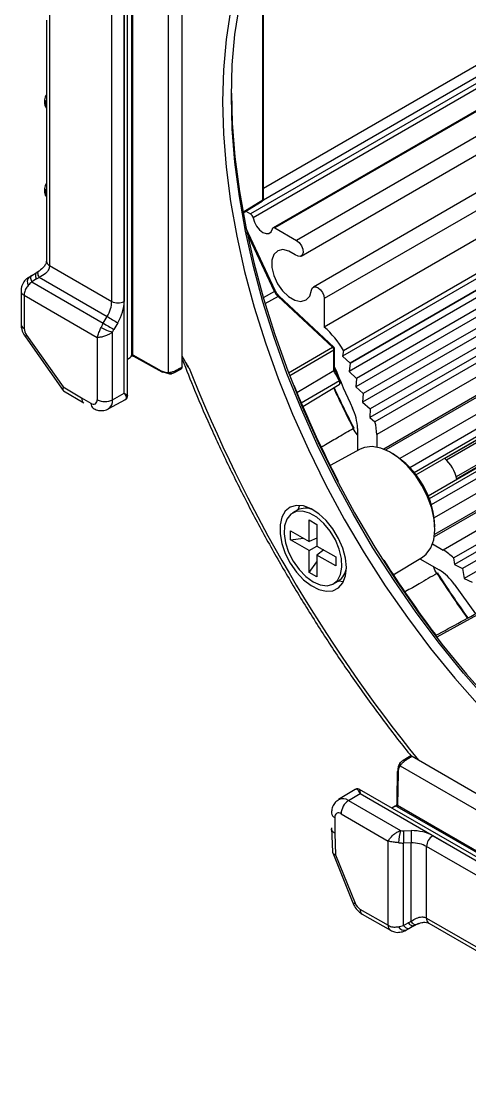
# Model space of a CAD drawing. Extents: x 7 to 135, y 1 to 99.
# Drawn here: x 79.38 to 81.86, y 69.11 to 74.91 of the extents above; entities that cross this region are included whole.
import ezdxf

# ---------------------------------------------------------------- set-up
doc = ezdxf.new("R2010")
doc.units = 0
doc.header["$MEASUREMENT"] = 0
doc.layers.add('OBJECT', color=7, linetype='CONTINUOUS')

msp = doc.modelspace()

# ---------------------------------------------------------------- linework, layer by layer
at = {"layer": 'OBJECT'}
for p, q in [((79.9931, 73.0718), (79.9931, 75.9679)), ((80.0001, 73.0715), (80.0001, 75.9682)), ((80.1963, 72.9752), (80.1963, 75.8458)), ((80.2728, 73.0071), (80.2728, 75.8514)), ((79.9705, 72.8449), (79.9705, 75.6535)), ((79.9522, 72.8603), (79.9522, 75.5883)), ((83.3621, 75.5151), (80.721, 73.9904)), ((83.4328, 75.4562), (80.65, 73.8498)), ((83.453, 75.4389), (80.6639, 73.8288)), ((83.4086, 75.4766), (80.7087, 73.918)), ((80.721, 73.934), (80.721, 75.4386)), ((80.7168, 73.9279), (80.7168, 75.4291)), ((83.5346, 75.3668), (80.7743, 73.7733)), ((83.5392, 75.3626), (80.7843, 73.7723)), ((79.5396, 75.28), (79.5396, 73.5648)), ((83.6301, 75.2777), (80.9033, 73.7036)), ((80.929, 73.617), (83.6953, 75.214)), ((79.8828, 73.3666), (79.8828, 75.0818)), ((79.9515, 75.0815), (79.9515, 73.3663)), ((83.8256, 75.0792), (80.9966, 73.4461)), ((83.8846, 75.0147), (81.0569, 73.3824)), ((79.522, 74.9189), (79.522, 74.4648)), ((83.9758, 74.9105), (81.0569, 73.2255)), ((84.0978, 74.7621), (81.1582, 73.0651)), ((81.1631, 73.0965), (84.0822, 74.7817)), ((84.1547, 74.6891), (81.1936, 72.9798)), ((84.1317, 74.7189), (81.1995, 73.0262)), ((81.1996, 73.0259), (84.1319, 74.7186)), ((84.1874, 74.6459), (81.2354, 72.9418)), ((84.2105, 74.615), (81.2305, 72.8947)), ((84.242, 74.572), (81.2726, 72.8578)), ((84.2652, 74.5397), (81.2689, 72.8099)), ((84.3189, 74.4633), (81.3086, 72.7255)), ((84.2955, 74.4969), (81.3112, 72.7741)), ((79.522, 74.429), (79.522, 73.9749)), ((84.3384, 74.4349), (81.3371, 72.7023)), ((84.3753, 74.38), (81.3465, 72.6315)), ((84.4238, 74.3059), (81.3852, 72.5517)), ((84.4291, 74.2977), (81.3965, 72.547)), ((84.4722, 74.2293), (81.4752, 72.4991)), ((84.5092, 74.1689), (81.5294, 72.4487)), ((84.5274, 74.1386), (81.5527, 72.4214)), ((81.5618, 72.4097), (84.5349, 74.126)), ((84.5365, 74.1232), (81.723, 72.499)), ((84.5421, 74.1138), (81.7315, 72.4912)), ((84.6031, 74.0078), (81.63, 72.2915)), ((84.6103, 73.9951), (81.6356, 72.2778)), ((84.5961, 74.0202), (81.7855, 72.3977)), ((84.6015, 74.0106), (81.788, 72.3864)), ((79.522, 73.939), (79.522, 73.5893)), ((80.6074, 73.8603), (80.7168, 73.9279)), ((84.6274, 73.9641), (81.6476, 72.2439)), ((80.6082, 73.8559), (80.7139, 73.9212)), ((84.6611, 73.902), (81.6641, 72.1718)), ((80.6233, 73.8652), (80.65, 73.8498)), ((84.7033, 73.8217), (81.6647, 72.0676)), ((84.6988, 73.8304), (81.6662, 72.0797)), ((80.7861, 73.4263), (80.624, 73.7737)), ((80.7843, 73.7723), (80.9033, 73.7036)), ((80.7813, 73.4224), (80.6292, 73.7481)), ((84.7432, 73.7427), (81.7144, 71.9942)), ((81.7711, 71.9507), (84.7723, 73.6832)), ((84.7871, 73.6521), (81.7769, 71.9144)), ((84.8045, 73.6151), (81.8203, 71.8923)), ((79.4266, 73.5014), (79.4794, 73.5335)), ((79.4401, 73.5094), (79.467, 73.5253)), ((79.467, 73.5253), (79.469, 73.5266)), ((79.5396, 73.5648), (79.8828, 73.3666)), ((84.8264, 73.5675), (81.8302, 71.8378)), ((79.4677, 73.4911), (79.4409, 73.4752)), ((79.4409, 73.4752), (79.8359, 73.2472)), ((79.4818, 73.5001), (79.8573, 73.2833)), ((79.3818, 73.4257), (79.3818, 73.2424)), ((80.7813, 73.4224), (80.7196, 73.3865)), ((80.7884, 73.4217), (80.7861, 73.4263)), ((79.3994, 73.4012), (79.8032, 73.1681)), ((79.3994, 73.4012), (79.3994, 73.2179)), ((80.8014, 73.3943), (80.7293, 73.3537)), ((81.1025, 73.1134), (80.8014, 73.3943)), ((81.1094, 73.1144), (80.8083, 73.3953)), ((81.0569, 73.3824), (81.0569, 73.2255)), ((79.8359, 73.2472), (79.8573, 73.2833)), ((79.9159, 73.2488), (79.8945, 73.2127)), ((79.4058, 73.1708), (79.6142, 72.8757)), ((79.4124, 73.181), (79.6144, 72.8948)), ((79.8873, 72.8241), (79.8873, 73.1984)), ((79.8032, 73.1681), (79.8032, 72.8245)), ((80.8594, 72.9718), (81.1025, 73.1134)), ((79.9705, 73.0488), (79.9851, 73.0569)), ((79.9931, 73.0718), (80.0001, 73.0715)), ((80.0001, 73.0715), (80.1565, 72.9843)), ((80.0032, 73.0646), (80.1596, 72.9774)), ((80.0034, 73.0646), (80.0032, 73.0646)), ((81.1099, 73.0974), (80.8659, 72.9552)), ((81.1099, 72.9829), (81.1099, 73.0974)), ((81.1142, 72.9878), (81.1142, 73.1034)), ((81.1631, 73.0965), (81.1582, 73.0651)), ((81.1582, 73.0651), (81.1995, 73.0262)), ((81.1996, 73.0259), (81.1936, 72.9798)), ((80.2302, 72.9747), (80.2642, 72.9934)), ((81.1099, 72.9829), (80.9059, 72.8622)), ((81.1936, 72.9798), (81.2354, 72.9418)), ((81.2354, 72.9418), (81.2305, 72.8947)), ((79.6144, 72.8948), (79.7166, 72.834)), ((80.885, 72.9063), (80.8888, 72.9041)), ((80.8888, 72.9041), (80.8864, 72.9028)), ((81.1412, 72.9287), (80.9298, 72.8055)), ((80.9381, 72.786), (81.1395, 72.908)), ((81.2305, 72.8947), (81.2726, 72.8578)), ((79.6168, 72.8733), (79.7295, 72.8063)), ((79.7166, 72.834), (79.7682, 72.8043)), ((79.8639, 72.7735), (79.9588, 72.8256)), ((79.8873, 72.8241), (79.9522, 72.8603)), ((81.2726, 72.8578), (81.2689, 72.8099)), ((79.7284, 72.8069), (79.729, 72.8066)), ((81.2689, 72.8099), (81.3112, 72.7741)), ((81.3112, 72.7741), (81.3086, 72.7255)), ((81.3086, 72.7255), (81.3371, 72.7023)), ((81.2404, 72.6658), (81.2404, 72.5433)), ((81.3465, 72.6315), (81.3465, 72.5629)), ((81.2544, 72.551), (81.0899, 72.4607)), ((81.1339, 72.375), (81.13, 72.3727)), ((80.908, 72.2145), (80.882, 72.1994)), ((80.9734, 72.1611), (81.0166, 72.1362)), ((80.9734, 72.0411), (80.9734, 72.1611)), ((81.0166, 72.1362), (81.0166, 72.0162)), ((80.8695, 72.0512), (80.8695, 72.1011)), ((80.8695, 72.1011), (80.9734, 72.0411)), ((80.8695, 72.0512), (80.9415, 72.0595)), ((80.9734, 71.9912), (80.8695, 72.0512)), ((81.0166, 72.059), (80.9734, 72.0411)), ((80.9734, 71.9912), (81.0166, 72.0161)), ((81.0166, 72.0162), (81.1205, 71.9561)), ((81.6551, 72.0285), (81.7144, 71.9942)), ((80.9734, 71.8712), (80.9734, 71.9912)), ((81.0537, 71.9947), (81.0166, 71.9663)), ((81.0166, 71.9663), (81.0166, 71.8463)), ((81.1205, 71.9063), (81.0166, 71.9663)), ((81.1205, 71.9561), (81.1205, 71.9063)), ((81.4382, 71.8574), (81.5986, 71.9546)), ((81.7711, 71.9507), (81.7769, 71.9144)), ((80.9734, 71.8712), (81.0166, 71.9295)), ((81.386, 71.9384), (81.382, 71.9361)), ((81.585, 71.9464), (81.6911, 71.8852)), ((81.7769, 71.9144), (81.8203, 71.8923)), ((81.0166, 71.8463), (80.9734, 71.8712)), ((81.8203, 71.8923), (81.8302, 71.8378)), ((81.8302, 71.8378), (81.8735, 71.8171)), ((81.108, 71.808), (81.134, 71.823)), ((81.136, 71.8242), (81.163, 71.8204)), ((81.7747, 71.8052), (81.8929, 71.6427)), ((81.6707, 71.5278), (81.668, 71.5262)), ((81.6707, 71.5278), (81.6687, 71.5253)), ((81.5263, 70.8532), (81.4931, 70.833)), ((83.9264, 69.4775), (81.5424, 70.8538)), ((81.4766, 70.8034), (83.8833, 69.4141)), ((81.4932, 70.8328), (81.496, 70.8345)), ((81.4601, 70.7705), (81.4579, 70.6175)), ((81.4645, 70.7644), (81.4619, 70.5853)), ((83.6038, 69.3147), (81.2509, 70.6731)), ((81.2283, 70.6725), (81.1357, 70.6164)), ((81.1912, 70.6114), (81.255, 70.6495)), ((81.255, 70.6495), (83.5382, 69.3314)), ((81.1912, 70.6114), (81.4782, 70.4457)), ((81.4478, 70.5801), (81.4301, 70.5696)), ((81.4619, 70.5853), (81.4586, 70.5791)), ((81.4586, 70.5791), (83.8874, 69.177)), ((81.4619, 70.5853), (83.8912, 69.1829)), ((81.1145, 70.5181), (81.1145, 70.4311)), ((81.1495, 70.5384), (81.4099, 70.388)), ((81.0967, 70.4599), (81.1026, 70.3256)), ((81.0969, 70.4556), (81.0969, 70.4505)), ((81.4942, 70.4448), (81.5362, 70.4452)), ((81.1145, 70.4311), (81.1198, 70.3125)), ((81.4099, 69.9225), (81.4099, 70.388)), ((81.6557, 70.4174), (83.1361, 69.5627)), ((81.5368, 70.3773), (81.4948, 70.3769)), ((81.4948, 69.9219), (81.4948, 70.3769)), ((81.5368, 69.9449), (81.5368, 70.3773)), ((83.102, 69.5031), (81.6216, 70.3577)), ((81.6216, 69.9622), (81.6216, 70.3577)), ((81.1033, 70.3226), (81.2139, 70.0476)), ((81.1198, 70.3125), (81.2272, 70.0456)), ((81.2541, 70.0125), (81.4096, 69.9227)), ((81.2666, 69.985), (81.422, 69.8953)), ((81.4948, 69.9219), (81.5212, 69.9368)), ((81.5097, 69.8961), (81.5614, 69.9244)), ((81.5505, 69.919), (81.524, 69.9041)), ((81.5505, 69.919), (81.5788, 69.9346)), ((81.5527, 69.9202), (81.5505, 69.919)), ((81.5637, 69.926), (81.5629, 69.9255)), ((81.6216, 69.9622), (83.102, 69.1076)), ((81.6341, 69.9347), (81.934, 69.7616))]:
    msp.add_line(p, q, dxfattribs=at)
at = {"layer": 'OBJECT', "flags": 128}
for points in [[(80.5439, 74.499), (80.5488, 74.6727), (80.5634, 74.8401), (80.5879, 75.0004), (80.6219, 75.153), (80.6654, 75.2972), (80.7183, 75.4325), (80.7802, 75.5583), (80.8509, 75.674), (80.9303, 75.7793), (81.0178, 75.8737), (81.1132, 75.9567), (81.216, 76.0281), (81.2188, 76.0298)], [(80.5391, 74.9722), (80.5147, 74.8119), (80.5, 74.6446), (80.4951, 74.4708), (80.5, 74.2914), (80.5147, 74.1071), (80.5391, 73.9186), (80.5731, 73.7267), (80.6166, 73.5323), (80.6695, 73.336), (80.7314, 73.1387), (80.8022, 72.9412), (80.8815, 72.7444), (80.969, 72.5489), (81.0644, 72.3558), (81.1672, 72.1656), (81.2771, 71.9793), (81.3936, 71.7975), (81.5162, 71.6211), (81.6444, 71.4507), (81.7777, 71.2871), (81.9155, 71.1308)], [(80.5439, 74.5157), (80.5488, 74.3509), (80.5637, 74.1643), (80.5884, 73.9736), (80.6229, 73.7793), (80.6669, 73.5825), (80.7204, 73.3838), (80.7831, 73.1841), (80.8547, 72.9843), (80.9349, 72.785), (81.0235, 72.5872), (81.1201, 72.3917), (81.2242, 72.1993), (81.3354, 72.0107), (81.4533, 71.8267), (81.5774, 71.6481), (81.7072, 71.4756), (81.8421, 71.31), (81.9816, 71.1519)], [(81.9643, 71.159), (81.8265, 71.3152), (81.6932, 71.4789), (81.565, 71.6493), (81.4424, 71.8257), (81.3259, 72.0074), (81.216, 72.1938), (81.1132, 72.3839), (81.0178, 72.5771), (80.9303, 72.7725), (80.8509, 72.9694), (80.7802, 73.1669), (80.7183, 73.3641), (80.6654, 73.5604), (80.6219, 73.7549), (80.5879, 73.9468), (80.5634, 74.1353), (80.5488, 74.3196), (80.5439, 74.499)], [(80.6639, 73.8288), (80.6707, 73.8051), (80.6829, 73.782), (80.699, 73.7623), (80.7172, 73.7482), (80.7354, 73.7413), (80.7515, 73.7424), (80.7636, 73.7514), (80.7704, 73.7673)], [(80.7704, 73.7673), (80.7711, 73.7696), (80.7722, 73.7714), (80.7736, 73.7729), (80.7754, 73.7738), (80.7774, 73.7742), (80.7795, 73.7741), (80.7819, 73.7734), (80.7843, 73.7723)], [(80.9033, 73.7036), (80.918, 73.6915), (80.9302, 73.6744), (80.9378, 73.6551), (80.9395, 73.6369), (80.9351, 73.6229), (80.9253, 73.6154), (80.9118, 73.6158), (80.8968, 73.624)], [(80.8968, 73.624), (80.8619, 73.645), (80.8285, 73.6526), (80.7999, 73.6459), (80.779, 73.6257), (80.7678, 73.594), (80.7675, 73.5538), (80.7781, 73.5093), (80.7986, 73.4648), (80.8268, 73.4248), (80.8601, 73.3932), (80.895, 73.3733), (80.9281, 73.3669), (80.9561, 73.3748), (80.9763, 73.3961), (80.9865, 73.4287)], [(79.4677, 73.4911), (79.4657, 73.4974), (79.4642, 73.5032), (79.4632, 73.5086), (79.4628, 73.5134), (79.463, 73.5175), (79.4638, 73.5209), (79.4651, 73.5236), (79.467, 73.5253)], [(79.4818, 73.5001), (79.4793, 73.5063), (79.4773, 73.5121), (79.476, 73.5174), (79.4753, 73.522), (79.4752, 73.526), (79.4758, 73.5291), (79.4771, 73.5315), (79.4782, 73.5325)], [(79.4409, 73.4752), (79.4388, 73.4815), (79.4373, 73.4874), (79.4363, 73.4927), (79.4359, 73.4975), (79.4361, 73.5016), (79.4369, 73.505), (79.4383, 73.5077), (79.4401, 73.5094)], [(80.9865, 73.4287), (80.9908, 73.4406), (80.9993, 73.4473), (81.0109, 73.4478), (81.024, 73.4421), (81.0368, 73.4308), (81.0474, 73.4157), (81.0544, 73.3987), (81.0569, 73.3824)], [(80.8083, 73.3953), (80.8078, 73.3956), (80.8066, 73.3959), (80.8051, 73.3958), (80.8033, 73.3953), (80.8014, 73.3943)], [(79.4124, 73.181), (79.4083, 73.1765), (79.4061, 73.1732), (79.4056, 73.1711), (79.4058, 73.1708)], [(81.1025, 73.1134), (81.1044, 73.1144), (81.1062, 73.1149), (81.1077, 73.115), (81.1089, 73.1147), (81.1094, 73.1144)], [(81.1995, 73.0262), (81.1995, 73.0261), (81.1995, 73.0261), (81.1996, 73.0261), (81.1996, 73.026), (81.1996, 73.026), (81.1996, 73.0259), (81.1996, 73.0259), (81.1996, 73.0259)], [(81.1395, 72.908), (81.1408, 72.909), (81.1429, 72.9125), (81.1437, 72.9172), (81.1431, 72.9228), (81.1412, 72.9287)], [(81.1412, 72.9287), (81.1419, 72.9292), (81.1425, 72.9296), (81.1429, 72.9299), (81.1431, 72.9302), (81.1431, 72.9304)], [(81.2404, 72.6308), (81.2273, 72.6475), (81.2172, 72.6653), (81.2172, 72.6653), (81.2172, 72.6653)], [(81.5986, 71.9546), (81.6201, 71.9714), (81.6453, 72.0059), (81.6614, 72.0505), (81.6678, 72.1034), (81.6641, 72.1624), (81.6506, 72.225), (81.6277, 72.2888), (81.5965, 72.351), (81.5583, 72.4091), (81.5145, 72.4608), (81.467, 72.5038), (81.4177, 72.5365), (81.3687, 72.5574), (81.322, 72.5658), (81.2796, 72.5612), (81.2544, 72.551)], [(80.9203, 72.2408), (80.9104, 72.2169), (80.9101, 72.2156)], [(81.1788, 71.8976), (81.1739, 71.9494), (81.1593, 72.0041), (81.1358, 72.0589), (81.1048, 72.1106), (81.0678, 72.1566), (81.0269, 72.1943), (80.9843, 72.2218), (80.9423, 72.2375), (80.9031, 72.2406), (80.8688, 72.231), (80.8414, 72.209), (80.8222, 72.176), (80.8124, 72.1338), (80.8124, 72.0845), (80.8222, 72.0308), (80.8414, 71.9757), (80.8688, 71.9221), (80.9031, 71.8729), (80.9423, 71.8308), (80.9843, 71.7979), (81.0269, 71.7762), (81.0678, 71.7667), (81.1048, 71.77), (81.1358, 71.7859), (81.1593, 71.8136), (81.1739, 71.8515), (81.1788, 71.8976)], [(80.995, 71.8192), (81.0347, 71.802), (81.072, 71.7975), (81.1044, 71.806), (81.1299, 71.8269), (81.147, 71.8589), (81.1545, 71.9), (81.152, 71.9477), (81.1396, 71.9988), (81.1181, 72.0502), (81.0889, 72.0988), (81.0538, 72.1413), (81.015, 72.1752), (80.975, 72.1983), (80.9362, 72.2092), (80.9011, 72.2072), (80.8719, 72.1924), (80.8504, 72.1657), (80.838, 72.1289), (80.8355, 72.0842), (80.843, 72.0344), (80.8601, 71.9827), (80.8856, 71.9323), (80.918, 71.8864), (80.9552, 71.8479), (80.995, 71.8192)], [(81.9697, 71.6718), (81.9483, 71.6602), (81.863, 71.6137), (81.6786, 71.5134)], [(81.478, 70.8209), (81.4762, 70.8195), (81.4756, 70.8189)], [(81.2139, 70.0476), (81.2142, 70.0472), (81.2166, 70.0457), (81.221, 70.0452), (81.2272, 70.0456)], [(81.524, 69.9041), (81.5215, 69.9034), (81.5186, 69.9035), (81.5153, 69.9046), (81.5116, 69.9065), (81.5076, 69.9092), (81.5035, 69.9127), (81.4992, 69.917), (81.4948, 69.9219)], [(81.5505, 69.919), (81.548, 69.9183), (81.5451, 69.9185), (81.5417, 69.9195), (81.5381, 69.9214), (81.5341, 69.9241), (81.5299, 69.9276), (81.5256, 69.9319), (81.5212, 69.9368)], [(81.5629, 69.9255), (81.5615, 69.925), (81.5589, 69.9251), (81.5558, 69.9261), (81.5524, 69.9281), (81.5488, 69.9311), (81.5449, 69.9349), (81.5409, 69.9395), (81.5368, 69.9449)]]:
    msp.add_lwpolyline(points, dxfattribs=at)
at = {"layer": 'OBJECT'}
for centre, radius, start, end in [((80.706, 73.934), 0.015, 301.72906, 0), ((80.7094, 73.9271), 0.00741, 307.02745, 6.42141), ((80.7136, 73.9346), 0.00743, 295.38323, 354.63501), ((80.633, 73.8235), 0.0313, 9.81253, 57.07424), ((79.5507, 73.5913), 0.0288, 184.13181, 247.18707), ((79.4563, 73.4745), 0.0401, 137.76311, 209.18089), ((79.4105, 73.4277), 0.0288, 184.38302, 247.30186), ((80.7775, 73.4321), 0.0104, 291.13337, 326.10665), ((80.8647, 73.4609), 0.0919, 204.78785, 226.42627), ((79.9175, 73.4337), 0.0755, 242.65611, 296.76577), ((79.4105, 73.2444), 0.0288, 184.04632, 247.27274), ((82.6808, 78.0079), 5.5459, 239.13901, 239.84098), ((82.6864, 78.0173), 5.5148, 239.13702, 239.84295), ((79.4663, 73.2207), 0.067, 182.40022, 216.3494), ((79.9306, 73.4039), 0.21, 239.46863, 258.10845), ((80.6876, 72.8132), 0.5536, 30.78549, 48.14882), ((81.0871, 73.0965), 0.0229, 2.29445, 47.77149), ((81.0992, 73.1034), 0.015, 0, 46.98574), ((80.0076, 73.0708), 0.00756, 174.46791, 234.28889), ((81.1068, 73.1041), 0.00742, 295.38617, 354.64425), ((88.1218, 76.1189), 8.4124, 201.7775, 218.9201), ((86.8218, 75.3857), 6.1853, 202.6486, 204.93384), ((80.1638, 72.9835), 0.00737, 173.59176, 235.13608), ((80.1625, 72.984), 0.00724, 246.32674, 305.65401), ((80.2075, 72.9784), 0.0117, 196.01974, 293.51989), ((86.4218, 75.1462), 5.97, 202.05842, 207.6576), ((88.6339, 76.4208), 8.3133, 205.14001, 206.85575), ((88.6597, 76.4356), 8.3397, 205.15469, 206.85564), ((81.1424, 72.9294), 0.00117, 54.71489, 119.75694), ((79.7818, 72.821), 0.0216, 230.79667, 9.21408), ((79.8457, 72.9066), 0.0925, 242.65587, 296.7665), ((79.8355, 72.8174), 0.0522, 302.62982, 7.39701), ((79.7976, 72.8011), 0.0296, 173.74942, 234.91834), ((80.9674, 72.6588), 0.2731, 1.46755, 25.9224), ((81.0531, 72.6289), 0.2933, 0.51008, 14.50373), ((81.17, 72.1047), 0.498, 1.99974, 57.99491), ((81.59, 72.3472), 0.2018, 10.23607, 49.76397), ((80.953, 72.1261), 0.0992, 64.36545, 116.9636), ((81.5655, 71.7415), 0.2933, 45.497, 59.49232), ((81.0774, 71.9077), 0.1019, 303.78262, 354.8775), ((86.4491, 75.1452), 5.9932, 212.3492, 217.12749), ((88.6323, 76.4056), 8.3044, 213.14364, 215.20787), ((88.6577, 76.4202), 8.3303, 213.14371, 215.19221), ((81.5485, 71.6522), 0.2731, 34.07732, 58.53438), ((81.4861, 70.8118), 0.0126, 145.55414, 221.30773), ((81.4673, 70.7697), 0.00723, 114.33241, 173.68346), ((81.4675, 70.7711), 0.00736, 184.79462, 246.47532), ((81.1593, 70.5682), 0.0536, 53.58761, 116.24639), ((81.2418, 70.5341), 0.0924, 123.22914, 177.34847), ((81.4656, 70.5928), 0.00836, 198.42439, 243.82588), ((81.1256, 70.5447), 0.0288, 184.02247, 247.27519), ((81.1358, 70.5216), 0.0216, 50.79706, 189.21369), ((81.6777, 70.3804), 0.2099, 161.88657, 180.53474), ((86.9889, 70.4597), 5.4948, 180.15509, 180.86358), ((87.0019, 70.4599), 5.4657, 180.15329, 180.86555), ((81.697, 70.3542), 0.0755, 123.23011, 177.34809), ((81.2908, 70.0699), 0.0681, 200.90537, 237.40424), ((81.2835, 70.0092), 0.0296, 173.72072, 234.96525), ((81.439, 69.9195), 0.0296, 173.71141, 234.94946), ((81.4344, 69.9659), 0.0498, 240.06065, 240.52872), ((81.4399, 69.9196), 0.0301, 174.41817, 235.64753), ((81.6508, 69.9591), 0.0296, 173.70559, 234.78086), ((81.6511, 69.959), 0.0297, 173.80116, 234.88442), ((81.5009, 69.9356), 0.0405, 210.87954, 282.54521)]:
    msp.add_arc(centre, radius, start, end, dxfattribs=at)
for centre, major_axis, ratio, start_param, end_param in [((79.4701, 73.4583), (0.0913, 0.0854), 0.259423, 1.649354, 1.879924), ((79.4394, 73.5099), (0.0593, 0.0351), 0.01075, 4.487955, 4.718525), ((79.4654, 73.712), (0.1361, 0.2357), 0.577247, 3.939451, 4.012919), ((79.7958, 73.3188), (0.0623, 0.1026), 0.591392, 4.725216, 5.510614), ((79.8299, 73.2985), (0.0867, 0.1451), 0.587369, 4.721344, 5.506743), ((79.8966, 73.2122), (0.0609, 0.1034), 0.583313, 1.575986, 1.802363), ((79.9306, 73.1918), (0.0364, 0.0609), 0.587369, 1.579752, 1.806128), ((80.1565, 73.0687), (-0.053, 0.0887), 0.587369, 2.346934, 2.912255), ((79.6569, 72.9193), (0.0415, 0.0449), 0.368876, 2.4418, 3.220009), ((1082.7054, 622.8354), (1075.6789, 591.4588), 0.001755, 3.515358, 3.516078), ((81.5376, 70.7222), (-0.0503, 0.0903), 0.587367, 0.229502, 0.794822), ((81.4704, 70.4465), (-0.0071, 0.2419), 0.043806, 0.783976, 0.933367), ((81.4942, 70.4865), (0.071, 0.0011), 0.587275, 4.476977, 4.703354), ((81.5362, 70.346), (0.169, 0.0026), 0.587275, 0.776363, 1.561761), ((81.1622, 70.337), (0.0594, 0.0129), 0.384396, 3.076015, 3.836573), ((81.4948, 70.4469), (0.12, 0.0011), 0.583219, 4.480742, 4.707118), ((81.5368, 70.3063), (0.12, 0.0026), 0.591298, 0.772492, 1.55789), ((81.4948, 69.9557), (0.1196, 0.0363), 0.259296, 4.393376, 4.633795), ((81.7113, 69.8243), (0.2722, 0), 0.577294, 2.266878, 2.343774), ((81.5368, 69.9158), (0.12, -0.0027), 0.561983, 0.797817, 0.800595), ((81.524, 69.9033), (0.06, 0.0338), 0.010892, 1.564662, 1.805081)]:
    msp.add_ellipse(centre, major_axis=major_axis, ratio=ratio, start_param=start_param, end_param=end_param, dxfattribs=at)
for points, knots in [([(79.522, 74.5065), (79.5204, 74.5045), (79.5132, 74.4952), (79.5094, 74.4729), (79.5115, 74.4488), (79.5194, 74.4373), (79.5217, 74.434)], [0, 0, 0, 0, 0.098042, 0.458777, 0.842693, 1, 1, 1, 1]), ([(79.521, 74.4336), (79.521, 74.4336), (79.5209, 74.4335), (79.5221, 74.4358), (79.5226, 74.4391), (79.5225, 74.4434), (79.5219, 74.4493), (79.5208, 74.4598), (79.5197, 74.4697), (79.5216, 74.4766), (79.522, 74.4779)], [0, 0, 0, 0, 0.187039, 0.312724, 0.378958, 0.444815, 0.543114, 0.642566, 0.928694, 1, 1, 1, 1]), ([(79.5224, 74.4648), (79.5223, 74.462), (79.5221, 74.4568), (79.5229, 74.449), (79.5234, 74.4425), (79.5234, 74.4375), (79.523, 74.4333), (79.5221, 74.43), (79.5223, 74.4293), (79.5224, 74.429)], [0, 0, 0, 0, 0.164219, 0.301601, 0.445072, 0.544552, 0.642528, 0.818509, 1, 1, 1, 1]), ([(79.522, 74.0166), (79.5204, 74.0146), (79.5132, 74.0053), (79.5094, 73.983), (79.5115, 73.9589), (79.5194, 73.9474), (79.5217, 73.944)], [0, 0, 0, 0, 0.098041, 0.458777, 0.842693, 1, 1, 1, 1]), ([(79.521, 73.9437), (79.521, 73.9436), (79.5209, 73.9435), (79.5221, 73.9459), (79.5226, 73.9492), (79.5225, 73.9535), (79.5219, 73.9594), (79.5208, 73.9699), (79.5197, 73.9798), (79.5216, 73.9866), (79.522, 73.988)], [0, 0, 0, 0, 0.18704, 0.312724, 0.378958, 0.444815, 0.543114, 0.642566, 0.928694, 1, 1, 1, 1]), ([(79.5224, 73.9749), (79.5223, 73.9721), (79.5221, 73.9669), (79.5229, 73.9591), (79.5234, 73.9525), (79.5234, 73.9475), (79.523, 73.9434), (79.5221, 73.9401), (79.5223, 73.9394), (79.5224, 73.939)], [0, 0, 0, 0, 0.164218, 0.301601, 0.445073, 0.544553, 0.642528, 0.818509, 1, 1, 1, 1]), ([(79.5214, 73.5891), (79.5211, 73.5847), (79.5206, 73.5758), (79.5072, 73.5556), (79.488, 73.5386), (79.473, 73.5291), (79.4676, 73.5257)], [0, 0, 0, 0, 0.260339, 0.522563, 0.828004, 1, 1, 1, 1]), ([(79.4782, 73.5325), (79.4773, 73.5318), (79.4742, 73.5298), (79.4712, 73.5279), (79.469, 73.5266)], [0, 0, 0, 0, 0.304407, 1, 1, 1, 1]), ([(79.5396, 73.5648), (79.5387, 73.558), (79.5365, 73.5417), (79.5165, 73.518), (79.4944, 73.5066), (79.4818, 73.5001)], [0, 0, 0, 0, 0.233281, 0.565459, 1, 1, 1, 1]), ([(79.4273, 73.5009), (79.4223, 73.498), (79.4083, 73.4899), (79.3921, 73.4687), (79.3818, 73.4448), (79.3829, 73.4301), (79.3832, 73.4256)], [0, 0, 0, 0, 0.187184, 0.524968, 0.85488, 1, 1, 1, 1]), ([(79.4212, 73.4549), (79.4162, 73.4483), (79.4056, 73.4344), (79.3999, 73.4152), (79.3995, 73.4041), (79.3994, 73.4012)], [0, 0, 0, 0, 0.401581, 0.845354, 1, 1, 1, 1]), ([(80.8083, 73.3953), (80.8054, 73.3982), (80.7981, 73.4057), (80.7916, 73.4155), (80.7884, 73.4217), (80.7884, 73.4217)], [0, 0, 0, 0, 0.388363, 0.995397, 1, 1, 1, 1]), ([(79.3818, 73.2424), (79.3823, 73.2349), (79.3835, 73.2164), (79.3925, 73.1916), (79.4022, 73.1764), (79.4058, 73.1708)], [0, 0, 0, 0, 0.301451, 0.743464, 1, 1, 1, 1]), ([(79.8032, 73.1681), (79.8032, 73.1682), (79.8032, 73.1683), (79.8033, 73.1685), (79.8034, 73.1689), (79.8036, 73.1699), (79.8043, 73.1725), (79.8071, 73.1825), (79.8135, 73.1991), (79.8207, 73.2158), (79.8239, 73.223)], [0, 0, 0, 0, 0.006411, 0.007945, 0.012356, 0.029422, 0.070263, 0.17074, 0.638608, 1, 1, 1, 1]), ([(79.8873, 73.1984), (79.8817, 73.1941), (79.8717, 73.1863), (79.8523, 73.1772), (79.8322, 73.1708), (79.8169, 73.1685), (79.8079, 73.168), (79.8048, 73.168), (79.8033, 73.1681), (79.8032, 73.1681)], [0, 0, 0, 0, 0.220983, 0.393623, 0.629569, 0.865292, 0.927328, 0.996391, 1, 1, 1, 1]), ([(79.9851, 73.0569), (79.9866, 73.0589), (79.989, 73.0622), (79.991, 73.0667), (79.9922, 73.0695), (79.9928, 73.071), (79.9931, 73.0717), (79.9931, 73.0718)], [0, 0, 0, 0, 0.4455628, 0.7167681, 0.8538361, 0.9910137, 1, 1, 1, 1]), ([(79.9896, 73.0647), (79.9896, 73.0647), (79.9895, 73.0646), (79.9899, 73.0649), (79.9909, 73.0653), (79.9927, 73.0658), (79.9946, 73.0661), (79.9958, 73.066), (79.9962, 73.066)], [0, 0, 0, 0, 0.00683, 0.223274, 0.435576, 0.654412, 0.893887, 1, 1, 1, 1]), ([(79.9962, 73.066), (79.9967, 73.066), (79.9982, 73.0661), (80.0003, 73.0657), (80.0023, 73.0651), (80.0029, 73.0648), (80.0032, 73.0646)], [0, 0, 0, 0, 0.1756432, 0.4819252, 0.7410828, 1, 1, 1, 1]), ([(80.3098, 72.9979), (80.3082, 73.0003), (80.2937, 73.0223), (80.2826, 73.0458), (80.2728, 73.0667)], [0, 0, 0, 0, 0.113579, 1, 1, 1, 1]), ([(80.2728, 73.0597), (80.2851, 73.0395), (80.2975, 73.0189), (80.3097, 72.9982), (80.3098, 72.9979)], [0, 0, 0, 0, 0.985813, 1, 1, 1, 1]), ([(80.1963, 72.9752), (80.2014, 72.9754), (80.2112, 72.9757), (80.2278, 72.9816), (80.2414, 72.9882), (80.2516, 72.9936), (80.2592, 72.9978), (80.2656, 73.0013), (80.2708, 73.0045), (80.2737, 73.0063), (80.2727, 73.007), (80.2726, 73.0071)], [0, 0, 0, 0, 0.182746, 0.355181, 0.487035, 0.581277, 0.661205, 0.741201, 0.840823, 0.98711, 1, 1, 1, 1]), ([(80.2639, 72.9933), (80.2642, 72.9934), (80.2653, 72.9939), (80.2677, 72.9955), (80.2705, 72.9987), (80.2725, 73.0027), (80.2726, 73.0057), (80.2726, 73.0071)], [0, 0, 0, 0, 0.094822, 0.301599, 0.527432, 0.787678, 1, 1, 1, 1]), ([(80.2728, 73.0463), (80.2951, 72.9898), (80.3472, 72.8573), (80.438, 72.6504), (80.5435, 72.4259), (80.6561, 72.2038), (80.7754, 71.9846), (80.901, 71.7688), (81.0328, 71.5569), (81.1702, 71.3495), (81.3132, 71.1473), (81.4361, 70.9822), (81.5128, 70.8871), (81.5385, 70.8552)], [0, 0, 0, 0, 0.072783, 0.170367, 0.267943, 0.365512, 0.463077, 0.560641, 0.658206, 0.755774, 0.853348, 0.950929, 1, 1, 1, 1]), ([(80.2122, 72.9677), (80.2058, 72.9673), (80.1916, 72.9665), (80.1755, 72.974), (80.1667, 72.9782)], [0, 0, 0, 0, 0.45363, 1, 1, 1, 1]), ([(80.229, 72.9743), (80.2273, 72.9733), (80.2211, 72.9697), (80.216, 72.9686), (80.2122, 72.9677)], [0, 0, 0, 0, 0.272235, 1, 1, 1, 1]), ([(80.2638, 72.9935), (80.2645, 72.9937), (80.2662, 72.9944), (80.2649, 72.9949), (80.2616, 72.994), (80.2572, 72.9919), (80.2519, 72.9887), (80.2447, 72.9838), (80.2368, 72.9783), (80.2314, 72.9755), (80.229, 72.9743)], [0, 0, 0, 0, 0.122318, 0.306001, 0.419923, 0.505337, 0.590703, 0.698327, 0.862862, 1, 1, 1, 1]), ([(81.1098, 72.9914), (81.1157, 72.98), (81.1263, 72.9596), (81.1371, 72.9394), (81.1418, 72.9304)], [0, 0, 0, 0, 0.559731, 1, 1, 1, 1]), ([(81.114, 72.9878), (81.114, 72.9876), (81.1142, 72.9867), (81.1129, 72.985), (81.1109, 72.9836), (81.1099, 72.9829)], [0, 0, 0, 0, 0.1636718, 0.5822134, 1, 1, 1, 1]), ([(81.1412, 72.9287), (81.1353, 72.9388), (81.1247, 72.9567), (81.1145, 72.9749), (81.1099, 72.9829)], [0, 0, 0, 0, 0.560535, 1, 1, 1, 1]), ([(81.1394, 72.9083), (81.1403, 72.9088), (81.1425, 72.9101), (81.1447, 72.9141), (81.1457, 72.9195), (81.1451, 72.9252), (81.1437, 72.9289), (81.1431, 72.9304)], [0, 0, 0, 0, 0.125666, 0.334338, 0.559737, 0.829503, 1, 1, 1, 1]), ([(79.7166, 72.834), (79.7173, 72.8282), (79.7187, 72.8166), (79.7244, 72.8076), (79.729, 72.8067), (79.7291, 72.8066)], [0, 0, 0, 0, 0.494463, 0.988898, 1, 1, 1, 1]), ([(79.9522, 72.8603), (79.9523, 72.8602), (79.9527, 72.8599), (79.9537, 72.8592), (79.9564, 72.8574), (79.9646, 72.8515), (79.9723, 72.8464), (79.97, 72.845), (79.9698, 72.8449)], [0, 0, 0, 0, 0.005683, 0.03765, 0.097575, 0.255091, 0.925038, 1, 1, 1, 1]), ([(79.9587, 72.8259), (79.9591, 72.826), (79.9644, 72.8276), (79.9655, 72.8354), (79.9614, 72.847), (79.9547, 72.8568), (79.9527, 72.8597), (79.9523, 72.8602), (79.9522, 72.8603)], [0, 0, 0, 0, 0.029777, 0.362343, 0.823852, 0.96733, 0.995753, 1, 1, 1, 1]), ([(79.9575, 72.826), (79.959, 72.8264), (79.9638, 72.8278), (79.9698, 72.8356), (79.9699, 72.8421), (79.97, 72.8449)], [0, 0, 0, 0, 0.199487, 0.646528, 1, 1, 1, 1]), ([(79.7806, 72.7768), (79.7881, 72.7731), (79.8044, 72.765), (79.8321, 72.7631), (79.854, 72.7664), (79.8624, 72.7732), (79.8632, 72.7739)], [0, 0, 0, 0, 0.286616, 0.626601, 0.962365, 1, 1, 1, 1]), ([(81.0415, 72.5635), (81.049, 72.568), (81.0805, 72.587), (81.1387, 72.6215), (81.1902, 72.6502), (81.2172, 72.6653)], [0, 0, 0, 0, 0.128308, 0.542723, 1, 1, 1, 1]), ([(81.2172, 72.6653), (81.2184, 72.666), (81.2209, 72.6675), (81.2224, 72.6688), (81.2222, 72.6691), (81.2203, 72.6685), (81.2194, 72.6682)], [0, 0, 0, 0, 0.250021, 0.500016, 0.750008, 1, 1, 1, 1]), ([(81.6791, 71.8653), (81.6791, 71.8653), (81.6712, 71.8772), (81.6653, 71.8903), (81.6595, 71.9034)], [0, 0, 0, 0, 0.000054, 1, 1, 1, 1]), ([(81.6791, 71.8653), (81.6468, 71.8461), (81.5893, 71.8118), (81.5306, 71.7793), (81.5049, 71.765)], [0, 0, 0, 0, 0.5613389, 1, 1, 1, 1]), ([(81.6791, 71.8653), (81.6803, 71.866), (81.6828, 71.8674), (81.6847, 71.8681), (81.6849, 71.8676), (81.6835, 71.8664), (81.6827, 71.8657)], [0, 0, 0, 0, 0.250021, 0.50002, 0.75001, 1, 1, 1, 1]), ([(81.5423, 70.8535), (81.5423, 70.8536), (81.5422, 70.8549), (81.5392, 70.8533), (81.5339, 70.8504), (81.5276, 70.8466), (81.5201, 70.8421), (81.5104, 70.836), (81.4979, 70.8275), (81.4845, 70.8161), (81.4793, 70.8077), (81.4766, 70.8034)], [0, 0, 0, 0, 0.012863, 0.159153, 0.258778, 0.338776, 0.418706, 0.512951, 0.644808, 0.817247, 1, 1, 1, 1]), ([(81.496, 70.8345), (81.4971, 70.8352), (81.501, 70.8377), (81.5083, 70.841), (81.516, 70.8448), (81.5215, 70.8478), (81.5255, 70.8505), (81.5279, 70.853), (81.5282, 70.8544), (81.5267, 70.8532), (81.5262, 70.8528)], [0, 0, 0, 0, 0.06809, 0.246229, 0.36275, 0.455174, 0.547649, 0.67099, 0.869859, 1, 1, 1, 1]), ([(81.5423, 70.8536), (81.5413, 70.8541), (81.5391, 70.8555), (81.5352, 70.8559), (81.5315, 70.8555), (81.5285, 70.8545), (81.5268, 70.8535), (81.5262, 70.8531), (81.526, 70.853)], [0, 0, 0, 0, 0.178371, 0.410617, 0.611053, 0.788544, 0.94956, 1, 1, 1, 1]), ([(81.4643, 70.7763), (81.4649, 70.7844), (81.4662, 70.8022), (81.4739, 70.8143), (81.478, 70.8209)], [0, 0, 0, 0, 0.453628, 1, 1, 1, 1]), ([(81.4959, 70.8347), (81.4958, 70.8346), (81.4897, 70.8314), (81.4821, 70.8266), (81.4775, 70.8204), (81.4761, 70.8185)], [0, 0, 0, 0, 0.020269, 0.70729, 1, 1, 1, 1]), ([(81.2505, 70.6725), (81.2497, 70.6732), (81.2462, 70.6763), (81.2361, 70.6768), (81.2304, 70.6734), (81.228, 70.672)], [0, 0, 0, 0, 0.1574921, 0.6400906, 1, 1, 1, 1]), ([(81.255, 70.6495), (81.2549, 70.6496), (81.2547, 70.6502), (81.2532, 70.6534), (81.2481, 70.6641), (81.2401, 70.6735), (81.2328, 70.6764), (81.2288, 70.6726), (81.2285, 70.6723)], [0, 0, 0, 0, 0.0042472, 0.032676, 0.1761802, 0.637776, 0.9704025, 1, 1, 1, 1]), ([(81.2504, 70.6725), (81.2507, 70.6726), (81.253, 70.6739), (81.2536, 70.6647), (81.2546, 70.6546), (81.2548, 70.6514), (81.2549, 70.6501), (81.255, 70.6496), (81.255, 70.6495)], [0, 0, 0, 0, 0.0748682, 0.7448833, 0.9024148, 0.9623464, 0.9943168, 1, 1, 1, 1]), ([(81.1362, 70.6154), (81.1294, 70.6109), (81.1148, 70.6013), (81.1018, 70.5773), (81.0972, 70.5569), (81.0969, 70.5452), (81.0969, 70.5426)], [0, 0, 0, 0, 0.2777994, 0.5959325, 0.9117877, 1, 1, 1, 1]), ([(81.4586, 70.5791), (81.4586, 70.5791), (81.4576, 70.5793), (81.4558, 70.5795), (81.4523, 70.58), (81.4496, 70.5801), (81.4478, 70.5801)], [0, 0, 0, 0, 0.014091, 0.263155, 0.51178, 1, 1, 1, 1]), ([(81.451, 70.5798), (81.4511, 70.5798), (81.4517, 70.5799), (81.4531, 70.5808), (81.4549, 70.5826), (81.4564, 70.585), (81.4574, 70.5876), (81.4576, 70.5893), (81.4576, 70.5902)], [0, 0, 0, 0, 0.021221, 0.214785, 0.407887, 0.601313, 0.795199, 1, 1, 1, 1]), ([(81.1145, 70.4311), (81.1098, 70.4345), (81.1005, 70.4413), (81.0955, 70.4505), (81.097, 70.455), (81.097, 70.4551)], [0, 0, 0, 0, 0.494596, 0.989182, 1, 1, 1, 1]), ([(81.4099, 70.388), (81.4099, 70.3881), (81.4107, 70.3896), (81.4123, 70.3923), (81.4173, 70.4), (81.427, 70.4121), (81.4423, 70.426), (81.4595, 70.4378), (81.4711, 70.4433), (81.478, 70.4456), (81.4782, 70.4457)], [0, 0, 0, 0, 0.003609, 0.078391, 0.138168, 0.374465, 0.610986, 0.765274, 0.993069, 1, 1, 1, 1]), ([(81.4678, 70.3785), (81.4677, 70.3785), (81.4598, 70.3795), (81.442, 70.3814), (81.4247, 70.3841), (81.4145, 70.3867), (81.412, 70.3874), (81.4108, 70.3878), (81.4104, 70.3879), (81.4101, 70.388), (81.41, 70.388), (81.4099, 70.388)], [0, 0, 0, 0, 0.005743, 0.356855, 0.829926, 0.915276, 0.96458, 0.98513, 0.992056, 0.993589, 1, 1, 1, 1]), ([(81.2139, 70.0476), (81.2169, 70.0412), (81.225, 70.0236), (81.2429, 70.0011), (81.2596, 69.9897), (81.2666, 69.985)], [0, 0, 0, 0, 0.251862, 0.691386, 1, 1, 1, 1]), ([(81.4099, 69.9225), (81.4123, 69.9213), (81.4219, 69.9163), (81.4408, 69.9116), (81.458, 69.9138), (81.4662, 69.9148)], [0, 0, 0, 0, 0.145489, 0.594177, 1, 1, 1, 1]), ([(81.5368, 69.9449), (81.5465, 69.9512), (81.5651, 69.9634), (81.5926, 69.9703), (81.6114, 69.9675), (81.6195, 69.9633), (81.6214, 69.9623)], [0, 0, 0, 0, 0.3555438, 0.6851577, 0.9245611, 1, 1, 1, 1]), ([(81.5525, 69.9201), (81.5529, 69.9203), (81.5562, 69.9222), (81.5597, 69.9239), (81.5628, 69.9255)], [0, 0, 0, 0, 0.110713, 1, 1, 1, 1]), ([(81.5714, 69.9283), (81.5773, 69.931), (81.592, 69.9378), (81.6138, 69.9403), (81.6278, 69.9385), (81.6324, 69.9352), (81.6336, 69.9344)], [0, 0, 0, 0, 0.221328, 0.559206, 0.890788, 1, 1, 1, 1]), ([(81.4233, 69.8956), (81.4305, 69.8919), (81.4467, 69.8836), (81.4752, 69.8832), (81.5004, 69.8901), (81.5138, 69.8986), (81.519, 69.9019)], [0, 0, 0, 0, 0.238371, 0.529851, 0.817285, 1, 1, 1, 1])]:
    msp.add_open_spline(points, degree=3, knots=knots, dxfattribs=at)

doc.saveas('drawing.dxf')
